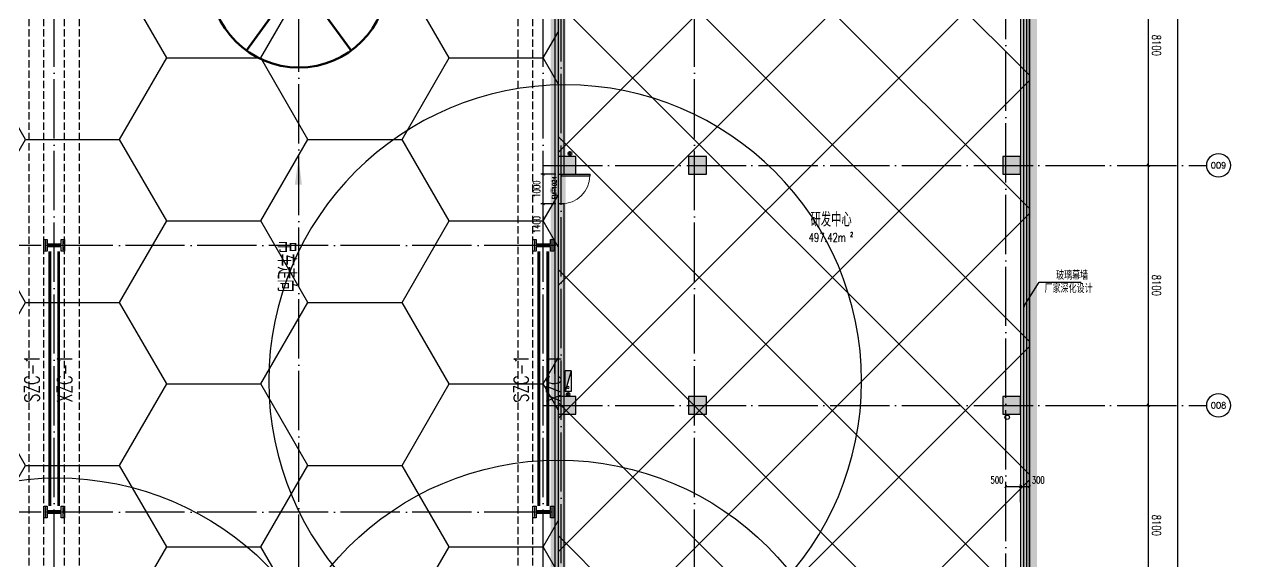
# Model space of a CAD drawing. Extents: x -821772 to -21949, y 506164 to 1049594.
# Drawn here: x -161963 to -120928, y 794145 to 812279 of the extents above; entities that cross this region are included whole.
import ezdxf
from ezdxf.enums import TextEntityAlignment as Align
from ezdxf.xclip import XClip

# ---------------------------------------------------------------- set-up
doc = ezdxf.new("R2010")
doc.units = 0
doc.header["$LTSCALE"] = 1000
doc.header["$MEASUREMENT"] = 0
doc.header["$XCLIPFRAME"] = 2
for name, pattern in [('10平面20250807_t3$0$CENTER', [2, 1.25, -0.25, 0.25, -0.25]), ('10平面20250807_t3$0$DASH', [0.35, 0.25, -0.1]), ('10平面20250807_t3$0$DOTE', [2.42, 2, -0.2, 0.02, -0.2]), ('DASH', [0.35, 0.25, -0.1])]:
    doc.linetypes.add(name, pattern=pattern)
doc.layers.get('Defpoints').update_dxf_attribs({"color": 210})
for name, color, linetype, lineweight in [('1-防火分区线', 201, 'DASH', 50), ('10平面20250807_t3$0$LG-ZF消防', 1, 'Continuous', 60), ('10平面20250807_t3$0$S-col', 8, 'Continuous', 0), ('10平面20250807_t3$0$THIN', 8, 'Continuous', 0), ('10平面20250807_t3$0$柱间支撑', 8, '10平面20250807_t3$0$CENTER', 0)]:
    doc.layers.add(name, color=color, linetype=linetype, lineweight=lineweight)
for name, color, linetype in [('10平面20250807_t3$0$A-AXIS-D', 8, 'Continuous'), ('10平面20250807_t3$0$A-AXIS-DOTE', 8, '10平面20250807_t3$0$DOTE'), ('10平面20250807_t3$0$A-AXIS-DP', 8, 'Continuous'), ('10平面20250807_t3$0$A-AXIS-SYMB', 8, 'Continuous'), ('10平面20250807_t3$0$A-DRAIN', 8, 'Continuous'), ('10平面20250807_t3$0$A-HATCH-2', 8, 'Continuous'), ('10平面20250807_t3$0$A-LIN-V', 8, 'Continuous'), ('10平面20250807_t3$0$A-WINDOW', 8, 'Continuous'), ('10平面20250807_t3$0$A-防火门窗', 8, 'Continuous'), ('10平面20250807_t3$0$AS-COLN', 8, 'Continuous'), ('10平面20250807_t3$0$AS-WALL', 8, 'Continuous'), ('10平面20250807_t3$0$AS-结构边线层', 8, 'Continuous'), ('10平面20250807_t3$0$CURTWALL', 8, 'Continuous'), ('10平面20250807_t3$0$PUB_HATCH', 8, 'Continuous'), ('10平面20250807_t3$0$PUB_TEXT', 8, 'Continuous'), ('10平面20250807_t3$0$SB_ZF消火栓', 10, 'Continuous'), ('10平面20250807_t3$0$建-房间', 8, 'Continuous'), ('10平面20250807_t3$0$建-箭头', 8, 'Continuous'), ('10平面20250807_t3$0$建-门窗编号', 8, 'Continuous'), ('PUB_HATCH', 8, 'Continuous')]:
    doc.layers.add(name, color=color, linetype=linetype)
doc.layers.add('10平面20250807_t3$0$A-加建区域', color=8, linetype='Continuous', plot=False)
doc.styles.add('10平面20250807_t3$0$_TCH_AXIS', font='COMPLEX', dxfattribs={"bigfont": 'GBCBIG'})
doc.styles.add('10平面20250807_t3$0$_TCH_DIM', font='SIMPLEX', dxfattribs={"bigfont": 'GBCBIG'})
doc.styles.add('10平面20250807_t3$0$_TCH_DIM_T3', font='SIMPLEX', dxfattribs={"width": 0.705882, "bigfont": 'GBCBIG'})
doc.styles.add('10平面20250807_t3$0$A-AREA', font='SIMPLEX', dxfattribs={"bigfont": 'GBCBIG'})
doc.styles.add('10平面20250807_t3$0$A-DIM_T3', font='SIMPLEX', dxfattribs={"width": 0.705882, "bigfont": 'GBCBIG'})
doc.styles.add('10平面20250807_t3$0$A-STANDARD', font='SIMPLEX', dxfattribs={"bigfont": 'GBCBIG'})
doc.styles.add('10平面20250807_t3$0$A-WIN-LABEL', font='SIMPLEX', dxfattribs={"bigfont": 'GBCBIG'})
doc.styles.add('10平面20250807_t3$0$TSSD_Rein', font='tj-romans1.shx', dxfattribs={"width": 0.7, "bigfont": 'tj-hztxt.shx'})
doc.dimstyles.new('10平面20250807_t3$0$_TCH_ARCH&&100', dxfattribs={"dimtxt": 297.5, "dimasz": 100, "dimexe": 100, "dimexo": 100, "dimgap": 126.25, "dimtad": 1, "dimdec": 0, "dimzin": 0, "dimdsep": 46, "dimtxsty": '10平面20250807_t3$0$_TCH_DIM_T3', "dimblk": '10平面20250807_t3$0$_ArchTick', "dimcen": 0.09, "dimclrt": 7, "dimazin": 2, "dimtfac": 1, "dimtdec": 0, "dimtix": 1, "dimtmove": 2, "dimatfit": 3, "dimfxl": 0, "dimtolj": 1, "dimtzin": 0, "dimarcsym": 0})
doc.dimstyles.new('10平面20250807_t3$0$_TCH_ARCH&&80', dxfattribs={"dimtxt": 238, "dimasz": 80, "dimexe": 80, "dimexo": 80, "dimgap": 101, "dimtad": 1, "dimdec": 0, "dimzin": 0, "dimdsep": 46, "dimtxsty": '10平面20250807_t3$0$_TCH_DIM_T3', "dimblk": '10平面20250807_t3$0$_ArchTick', "dimcen": 0.09, "dimclrt": 7, "dimazin": 2, "dimtfac": 1, "dimtdec": 0, "dimtix": 1, "dimtmove": 2, "dimatfit": 3, "dimfxl": 0, "dimtolj": 1, "dimtzin": 0, "dimarcsym": 0})
doc.dimstyles.new('10平面20250807_t3$0$A-DIM&&100', dxfattribs={"dimtxt": 297.5, "dimasz": 100, "dimexe": 100, "dimexo": 100, "dimgap": 126.25, "dimtad": 1, "dimdec": 0, "dimzin": 0, "dimdsep": 46, "dimtxsty": '10平面20250807_t3$0$A-DIM_T3', "dimblk": '10平面20250807_t3$0$_ArchTick', "dimcen": 0.09, "dimclrt": 7, "dimazin": 2, "dimtfac": 1, "dimtdec": 0, "dimtix": 1, "dimtmove": 2, "dimatfit": 3, "dimfxl": 0, "dimtolj": 1, "dimtzin": 0, "dimarcsym": 0})

# ---------------------------------------------------------------- blocks, each defined once
blk = doc.blocks.new('10平面20250807_t3$0$_ArchTick')
at = {"color": 0, "linetype": 'ByBlock', "const_width": 0.4}
blk.add_lwpolyline([(-0.5, -0.5), (0.5, 0.5)], dxfattribs=at)
blk = doc.blocks.new('*D9947')
at = {"layer": '10平面20250807_t3$0$A-AXIS-D', "color": 0, "lineweight": -2}
for p, q in [((95776, 10800), (96792, 10800)), ((96692, 10800), (96692, 2700)), ((95776, 2700), (96792, 2700))]:
    blk.add_line(p, q, dxfattribs=at)
at = {"layer": 'Defpoints', "color": 0}
for p in [(95676, 10800), (95676, 2700), (96692, 2700)]:
    blk.add_point(p, dxfattribs=at)
at = {"layer": '10平面20250807_t3$0$A-AXIS-D', "color": 0, "lineweight": -2, "xscale": 100, "yscale": 100, "zscale": 100}
for p, rotation in [((96692, 10800), 90), ((96692, 2700), 270)]:
    blk.add_blockref('10平面20250807_t3$0$_ArchTick', p, dxfattribs=dict(at, rotation=rotation))
at = {"layer": '10平面20250807_t3$0$A-AXIS-D', "color": 7, "insert": (96967, 6750), "char_height": 297.5, "attachment_point": 5, "rotation": 270, "style": '10平面20250807_t3$0$A-DIM_T3'}
blk.add_mtext('\\A1;8100', dxfattribs=at)
blk = doc.blocks.new('*D9948')
at = {"layer": '10平面20250807_t3$0$A-AXIS-D', "color": 0, "lineweight": -2}
for p, q in [((95776, 2700), (96792, 2700)), ((96692, 2700), (96692, -5400)), ((95776, -5400), (96792, -5400))]:
    blk.add_line(p, q, dxfattribs=at)
at = {"layer": 'Defpoints', "color": 0}
for p in [(95676, 2700), (95676, -5400), (96692, -5400)]:
    blk.add_point(p, dxfattribs=at)
at = {"layer": '10平面20250807_t3$0$A-AXIS-D', "color": 0, "lineweight": -2, "xscale": 100, "yscale": 100, "zscale": 100}
for p, rotation in [((96692, 2700), 90), ((96692, -5400), 270)]:
    blk.add_blockref('10平面20250807_t3$0$_ArchTick', p, dxfattribs=dict(at, rotation=rotation))
at = {"layer": '10平面20250807_t3$0$A-AXIS-D', "color": 7, "insert": (96967, -1350), "char_height": 297.5, "attachment_point": 5, "rotation": 270, "style": '10平面20250807_t3$0$A-DIM_T3'}
blk.add_mtext('\\A1;8100', dxfattribs=at)
blk = doc.blocks.new('*D9949')
at = {"layer": '10平面20250807_t3$0$A-AXIS-D', "color": 0, "lineweight": -2}
for p, q in [((95776, -5400), (96792, -5400)), ((96692, -5400), (96692, -13500)), ((95776, -13500), (96792, -13500))]:
    blk.add_line(p, q, dxfattribs=at)
at = {"layer": 'Defpoints', "color": 0}
for p in [(95676, -5400), (95676, -13500), (96692, -13500)]:
    blk.add_point(p, dxfattribs=at)
at = {"layer": '10平面20250807_t3$0$A-AXIS-D', "color": 0, "lineweight": -2, "xscale": 100, "yscale": 100, "zscale": 100}
for p, rotation in [((96692, -5400), 90), ((96692, -13500), 270)]:
    blk.add_blockref('10平面20250807_t3$0$_ArchTick', p, dxfattribs=dict(at, rotation=rotation))
at = {"layer": '10平面20250807_t3$0$A-AXIS-D', "color": 7, "insert": (96967, -9450), "char_height": 297.5, "attachment_point": 5, "rotation": 270, "style": '10平面20250807_t3$0$A-DIM_T3'}
blk.add_mtext('\\A1;8100', dxfattribs=at)
blk = doc.blocks.new('*D10008')
at = {"layer": '10平面20250807_t3$0$A-AXIS-D', "color": 0, "lineweight": -2}
for p, q in [((95876, 27700), (97772, 27700)), ((97672, 27700), (97672, -63700)), ((95876, -63700), (97772, -63700))]:
    blk.add_line(p, q, dxfattribs=at)
at = {"layer": 'Defpoints', "color": 0}
for p in [(95776, 27700), (95776, -63700), (97672, -63700)]:
    blk.add_point(p, dxfattribs=at)
at = {"layer": '10平面20250807_t3$0$A-AXIS-D', "color": 0, "lineweight": -2, "xscale": 100, "yscale": 100, "zscale": 100}
for p, rotation in [((97672, 27700), 90), ((97672, -63700), 270)]:
    blk.add_blockref('10平面20250807_t3$0$_ArchTick', p, dxfattribs=dict(at, rotation=rotation))
at = {"layer": '10平面20250807_t3$0$A-AXIS-D', "color": 7, "insert": (97947, -18000), "char_height": 297.5, "attachment_point": 5, "rotation": 270, "style": '10平面20250807_t3$0$_TCH_DIM_T3'}
blk.add_mtext('\\A1;91400', dxfattribs=at)
blk = doc.blocks.new('10平面20250807_t3$0$43243')
at = {"layer": '10平面20250807_t3$0$AS-结构边线层'}
for points in [[(-162964, 741250), (-156244, 741250), (-156244, 741420), (-149304, 741420), (-149304, 741670), (-147204, 741670), (-147204, 741420), (-144054, 741420), (-144054, 832220)], [(-143954, 832220), (-143954, 741420), (-143154, 741420), (-143154, 741720), (-140454, 741720), (-140454, 741420), (-128354, 741420), (-128354, 741420), (-128354, 741820), (-128054, 741820), (-128054, 774220), (-128354, 774220), (-128354, 774520), (-131054, 774520), (-131054, 782920), (-128354, 782920), (-128354, 783220), (-128054, 783220), (-128054, 818320)]]:
    blk.add_lwpolyline(points, dxfattribs=at)
blk = doc.blocks.new('10平面20250807_t3$0$_FZH')
at = {"layer": '10平面20250807_t3$0$A-HATCH-2'}
blk.add_lwpolyline([(-0.437, -0.25), (-0.437, 0.25), (-0.297, 0.25), (-0.297, 0.067), (0.298, 0.067), (0.298, 0.25), (0.438, 0.25), (0.438, -0.25), (0.298, -0.25), (0.298, -0.068), (-0.297, -0.068), (-0.297, -0.25)], close=True, dxfattribs=at)
at = {"layer": '10平面20250807_t3$0$S-col'}
blk.add_lwpolyline([(-0.375, -0.188), (-0.375, 0.187), (-0.36, 0.187), (-0.36, 0.005), (0.36, 0.005), (0.36, 0.187), (0.375, 0.187), (0.375, -0.188), (0.36, -0.188), (0.36, -0.005), (-0.36, -0.005), (-0.36, -0.188)], close=True, dxfattribs=at)
blk = doc.blocks.new('10平面20250807_t3$0$w4234324')
at = {"xscale": 800.0000000000005, "yscale": 800.0000000000005, "zscale": 800.0000000000005}
for p in [(-160954, 804820), (-144454, 804820), (-160954, 795820), (-144454, 795820)]:
    blk.add_blockref('10平面20250807_t3$0$_FZH', p, dxfattribs=at)
blk = doc.blocks.new('10平面20250807_t3$0$3243243')
at = {"layer": '10平面20250807_t3$0$A-HATCH-2', "linetype": '10平面20250807_t3$0$DASH'}
for p, q in [((-161804.2, 741520), (-161804.2, 832220)), ((-161304.2, 741520), (-161304.2, 832220)), ((-160604.2, 741520), (-160604.2, 832220)), ((-160104.2, 741520), (-160104.2, 832220)), ((-145304.2, 741520), (-145304.2, 822870)), ((-144804.2, 741520), (-144804.2, 822870))]:
    blk.add_line(p, q, dxfattribs=at)
blk = doc.blocks.new('10平面20250807_t3$0$w4324324')
at = {"layer": '10平面20250807_t3$0$A-HATCH-2', "lineweight": 60}
for q in [(-1694760, 686605), (-1697614, 684532), (-1691907, 684532), (-1696524, 681178), (-1692997, 681178)]:
    blk.add_line((-1694760, 683605), q, dxfattribs=at)
blk.add_circle((-1694760, 683605), 3000, dxfattribs=at)
blk = doc.blocks.new('10平面20250807_t3$0$w423432')
at = {"layer": '10平面20250807_t3$0$A-LIN-V'}
blk.add_blockref('10平面20250807_t3$0$w4324324', (16500, -9000), dxfattribs=at)
blk = doc.blocks.new('10平面20250807_t3$0$23124232432')
at = {"layer": '10平面20250807_t3$0$柱间支撑', "const_width": 100}
for points in [[(-161104, 804620), (-161104, 796020)], [(-160804, 804620), (-160804, 796020)], [(-144604, 804620), (-144604, 796020)], [(-144304, 804620), (-144304, 796020)]]:
    blk.add_lwpolyline(points, dxfattribs=at)
at = {"layer": '10平面20250807_t3$0$THIN', "style": '10平面20250807_t3$0$TSSD_Rein', "width": 0.7}
for s, p in [('SZC-1', (-161304, 800320)), ('XZC-1', (-160200, 800320)), ('SZC-1', (-144804, 800320)), ('XZC-1', (-143700, 800320))]:
    blk.add_text(s, height=500, rotation=90, dxfattribs=at).set_placement(p, align=Align.BOTTOM_CENTER)
blk = doc.blocks.new('10平面20250807_t3$0$A$C5D961328')
at = {"layer": '10平面20250807_t3$0$SB_ZF消火栓'}
blk.add_hatch(color=256, dxfattribs=at).paths.add_polyline_path([(0, 40), (700, 40), (700, 240)])
at = {"layer": '10平面20250807_t3$0$A-LIN-V', "ltscale": 500}
blk.add_circle((350, 40), 10001, dxfattribs=at)
at = {"layer": '10平面20250807_t3$0$SB_ZF消火栓'}
for p, q in [((700, 240), (0, 240)), ((0, 240), (0, 40)), ((700, 240), (0, 40)), ((0, 40), (700, 40)), ((700, 240), (700, 40))]:
    blk.add_line(p, q, dxfattribs=at)
at = {"layer": '10平面20250807_t3$0$SB_ZF消火栓', "color": 1}
blk.add_circle((140, 140), 32.5, dxfattribs=at)
blk = doc.blocks.new('10平面20250807_t3$0$43242343')
at = {"layer": '10平面20250807_t3$0$LG-ZF消防', "linetype": 'Continuous'}
for centre in [(-143554, 807920), (-143616, 799787)]:
    blk.add_circle(centre, 50, dxfattribs=at)
blk = doc.blocks.new('10平面20250807_t3$0$234243242332')
at = {"layer": '10平面20250807_t3$0$LG-ZF消防', "linetype": 'Continuous'}
blk.add_blockref('10平面20250807_t3$0$43242343', (0, 0), dxfattribs=at)
at = {"layer": '10平面20250807_t3$0$SB_ZF消火栓', "xscale": -1, "rotation": 270}
blk.add_blockref('10平面20250807_t3$0$A$C5D961328', (-143756, 799887), dxfattribs=at)
at = {"layer": '10平面20250807_t3$0$SB_ZF消火栓', "rotation": 90}
blk.add_blockref('10平面20250807_t3$0$A$C5D961328', (-143914, 787223), dxfattribs=at)
at = {"layer": '10平面20250807_t3$0$SB_ZF消火栓'}
blk.add_blockref('10平面20250807_t3$0$A$C5D961328', (-161209, 786930), dxfattribs=at)
blk = doc.blocks.new('10平面20250807_t3$0$3213121')
at = {"layer": '10平面20250807_t3$0$A-DRAIN', "color": 3}
blk.add_circle((371196, 799020), 75, dxfattribs=at)
blk = doc.blocks.new('10平面20250807_t3$0$w4324323333')
at = {"layer": '10平面20250807_t3$0$AS-COLN'}
for p, q in [((-143354, 807820), (-143954, 807820)), ((-143954, 807820), (-143954, 807220)), ((-143354, 807220), (-143354, 807820)), ((-138954, 807820), (-139554, 807820)), ((-139554, 807820), (-139554, 807220)), ((-138954, 807220), (-138954, 807820)), ((-128354, 807820), (-128954, 807820)), ((-128954, 807820), (-128954, 807220)), ((-128354, 807220), (-128354, 807820)), ((-143954, 807220), (-143354, 807220)), ((-139554, 807220), (-138954, 807220)), ((-128954, 807220), (-128354, 807220)), ((-143354, 799720), (-143954, 799720)), ((-143954, 799720), (-143954, 799120)), ((-143354, 799120), (-143354, 799720)), ((-138954, 799720), (-139554, 799720)), ((-139554, 799720), (-139554, 799120)), ((-138954, 799120), (-138954, 799720)), ((-128354, 799720), (-128954, 799720)), ((-128954, 799720), (-128954, 799120)), ((-128354, 799120), (-128354, 799720)), ((-143954, 799120), (-143354, 799120)), ((-139554, 799120), (-138954, 799120)), ((-128954, 799120), (-128354, 799120))]:
    blk.add_line(p, q, dxfattribs=at)
blk = doc.blocks.new('*D12034')
at = {"layer": '10平面20250807_t3$0$A-AXIS-DP', "color": 0, "lineweight": -2}
for p, q in [((-128854, 796150), (-128854, 796760)), ((-128854, 796680), (-128354, 796680)), ((-128354, 796150), (-128354, 796760))]:
    blk.add_line(p, q, dxfattribs=at)
at = {"layer": 'Defpoints', "color": 0}
for p in [(-128354, 796680), (-128854, 796070), (-128354, 796070)]:
    blk.add_point(p, dxfattribs=at)
at = {"layer": '10平面20250807_t3$0$A-AXIS-DP', "color": 0, "lineweight": -2, "xscale": 80, "yscale": 80, "zscale": 80, "rotation": 180}
blk.add_blockref('10平面20250807_t3$0$_ArchTick', (-128854, 796680), dxfattribs=at)
at = {"layer": '10平面20250807_t3$0$A-AXIS-DP', "color": 0, "lineweight": -2, "xscale": 80, "yscale": 80, "zscale": 80}
blk.add_blockref('10平面20250807_t3$0$_ArchTick', (-128354, 796680), dxfattribs=at)
at = {"layer": '10平面20250807_t3$0$A-AXIS-DP', "color": 7, "insert": (-129150, 796900), "char_height": 238, "attachment_point": 5, "style": '10平面20250807_t3$0$_TCH_DIM_T3'}
blk.add_mtext('\\A1;500', dxfattribs=at)
blk = doc.blocks.new('*D12035')
at = {"layer": '10平面20250807_t3$0$A-AXIS-DP', "color": 0, "lineweight": -2}
for p, q in [((-128354, 796150), (-128354, 796760)), ((-128354, 796680), (-128054, 796680)), ((-128054, 796150), (-128054, 796760))]:
    blk.add_line(p, q, dxfattribs=at)
at = {"layer": 'Defpoints', "color": 0}
for p in [(-128054, 796680), (-128354, 796070), (-128054, 796070)]:
    blk.add_point(p, dxfattribs=at)
at = {"layer": '10平面20250807_t3$0$A-AXIS-DP', "color": 0, "lineweight": -2, "xscale": 80, "yscale": 80, "zscale": 80, "rotation": 180}
blk.add_blockref('10平面20250807_t3$0$_ArchTick', (-128354, 796680), dxfattribs=at)
at = {"layer": '10平面20250807_t3$0$A-AXIS-DP', "color": 0, "lineweight": -2, "xscale": 80, "yscale": 80, "zscale": 80}
blk.add_blockref('10平面20250807_t3$0$_ArchTick', (-128054, 796680), dxfattribs=at)
at = {"layer": '10平面20250807_t3$0$A-AXIS-DP', "color": 7, "insert": (-127758, 796900), "char_height": 238, "attachment_point": 5, "style": '10平面20250807_t3$0$_TCH_DIM_T3'}
blk.add_mtext('\\A1;300', dxfattribs=at)
blk = doc.blocks.new('*D12040')
at = {"layer": '10平面20250807_t3$0$A-AXIS-DP', "color": 0, "lineweight": -2}
for p, q in [((-144034, 806220), (-144534, 806220)), ((-144454, 804820), (-144454, 806220)), ((-144034, 804820), (-144534, 804820))]:
    blk.add_line(p, q, dxfattribs=at)
at = {"layer": 'Defpoints', "color": 0}
for p in [(-144454, 806220), (-143954, 806220), (-143954, 804820)]:
    blk.add_point(p, dxfattribs=at)
at = {"layer": '10平面20250807_t3$0$A-AXIS-DP', "color": 0, "lineweight": -2, "xscale": 80, "yscale": 80, "zscale": 80}
for p, rotation in [((-144454, 806220), 90), ((-144454, 804820), 270)]:
    blk.add_blockref('10平面20250807_t3$0$_ArchTick', p, dxfattribs=dict(at, rotation=rotation))
at = {"layer": '10平面20250807_t3$0$A-AXIS-DP', "color": 7, "insert": (-144674, 805520), "char_height": 238, "attachment_point": 5, "rotation": 90, "style": '10平面20250807_t3$0$_TCH_DIM_T3'}
blk.add_mtext('\\A1;1400', dxfattribs=at)
blk = doc.blocks.new('*D12041')
at = {"layer": '10平面20250807_t3$0$A-AXIS-DP', "color": 0, "lineweight": -2}
for p, q in [((-144034, 807220), (-144534, 807220)), ((-144454, 806220), (-144454, 807220)), ((-144034, 806220), (-144534, 806220))]:
    blk.add_line(p, q, dxfattribs=at)
at = {"layer": 'Defpoints', "color": 0}
for p in [(-144454, 807220), (-143954, 807220), (-143954, 806220)]:
    blk.add_point(p, dxfattribs=at)
at = {"layer": '10平面20250807_t3$0$A-AXIS-DP', "color": 0, "lineweight": -2, "xscale": 80, "yscale": 80, "zscale": 80}
for p, rotation in [((-144454, 807220), 90), ((-144454, 806220), 270)]:
    blk.add_blockref('10平面20250807_t3$0$_ArchTick', p, dxfattribs=dict(at, rotation=rotation))
at = {"layer": '10平面20250807_t3$0$A-AXIS-DP', "color": 7, "insert": (-144674, 806720), "char_height": 238, "attachment_point": 5, "rotation": 90, "style": '10平面20250807_t3$0$_TCH_DIM_T3'}
blk.add_mtext('\\A1;1000', dxfattribs=at)
blk = doc.blocks.new('10平面20250807_t3$0$$DorLib2D$00000001')
for p, q in [((0.45, 0.975), (0.5, 0.975)), ((0.45, 0), (0.45, 0.975)), ((0.5, 0), (0.5, 0.975)), ((0.5, 0), (0.45, 0))]:
    blk.add_line(p, q)
at = {"lineweight": 13}
blk.add_arc((0.475, 0), 0.975, 91.4693, 180, dxfattribs=at)
blk = doc.blocks.new('10平面20250807_t3$0$dote')
at = {"layer": '10平面20250807_t3$0$A-AXIS-D'}
for centre in [(99061.5, 2701.1), (99061.5, -5398.9)]:
    blk.add_circle(centre, 400, dxfattribs=at)
at = {"layer": '10平面20250807_t3$0$A-AXIS-DOTE'}
for p, q in [((59782.2, -68993.9), (59782.2, 36662.3)), ((68032.2, -69160), (68032.2, 36662.3)), ((76282.2, -68993.9), (76282.2, 36606.4)), ((81382.2, -68993.9), (81382.2, 36662.3)), ((91882.2, -264080), (91882.2, 36662.3)), ((76882.2, -68810), (76882.2, 36400)), ((76282.2, 2700), (98661.5, 2700)), ((76282.2, 0), (-41310, 0)), ((76282.2, -5400), (98661.5, -5400)), ((76282.2, -9000), (-41310, -9000))]:
    blk.add_line(p, q, dxfattribs=at)
at = {"layer": '10平面20250807_t3$0$PUB_TEXT', "style": '10平面20250807_t3$0$_TCH_AXIS'}
for s, p, p2 in [('009', (98800.5, 2599.6), (99322.4, 2599.6)), ('008', (98800.5, -5500.4), (99322.4, -5500.4))]:
    blk.add_text(s, height=202.97, dxfattribs=at).set_placement(p, p2, align=Align.FIT)
at = {"layer": '10平面20250807_t3$0$A-AXIS-D'}
for base, p1, p2, dimstyle, picture, middle in [((97671.9, -63700), (95776.4, 27700), (95776.4, -63700), '10平面20250807_t3$0$_TCH_ARCH&&100', '*D10008', (97946.9, -18000)), ((96692.2, 2700), (95676.4, 10800), (95676.4, 2700), '10平面20250807_t3$0$A-DIM&&100', '*D9947', (96967.2, 6750)), ((96692.2, -5400), (95676.4, 2700), (95676.4, -5400), '10平面20250807_t3$0$A-DIM&&100', '*D9948', (96967.2, -1350)), ((96692.2, -13500), (95676.4, -5400), (95676.4, -13500), '10平面20250807_t3$0$A-DIM&&100', '*D9949', (96967.2, -9450))]:
    dim = blk.add_linear_dim(base=base, p1=p1, p2=p2, angle=270, dimstyle=dimstyle, override={"dimgap": 0}, dxfattribs=at)
    dim.commit()
    dim.dimension.update_dxf_attribs({"geometry": picture, "text_midpoint": middle, "dimtype": 129, "text_rotation": 270})
blk = doc.blocks.new('10平面20250807_t3')
at = {"layer": '10平面20250807_t3$0$PUB_HATCH'}
for points in [[(-143954.2, 807220), (-143354.2, 807220), (-143354.2, 807820), (-143954.2, 807820)], [(-139554.2, 807220), (-138954.2, 807220), (-138954.2, 807820), (-139554.2, 807820)], [(-128954.2, 807220), (-128354.2, 807220), (-128354.2, 807820), (-128954.2, 807820)], [(-143954.2, 799120), (-143354.2, 799120), (-143354.2, 799720), (-143954.2, 799720)], [(-139554.2, 799120), (-138954.2, 799120), (-138954.2, 799720), (-139554.2, 799720)], [(-128954.2, 799120), (-128354.2, 799120), (-128354.2, 799720), (-128954.2, 799720)]]:
    blk.add_hatch(color=256, dxfattribs=at).paths.add_polyline_path(points)
at = {"layer": '10平面20250807_t3$0$A-AXIS-SYMB'}
for p, q in [((-128238.7, 802760), (-127724.5, 803580)), ((-127724.5, 803580), (-126314.5, 803580))]:
    blk.add_line(p, q, dxfattribs=at)
at = {"layer": '10平面20250807_t3$0$A-AXIS-SYMB', "const_width": 32}
blk.add_lwpolyline([(-128247.2, 802746.4, 1), (-128230.2, 802773.6, 1)], format="xyb", close=True, dxfattribs=at)
at = {"layer": '10平面20250807_t3$0$AS-WALL'}
for p, q in [((-143954.2, 823420), (-143954.2, 807220)), ((-143754.2, 807220), (-143754.2, 823320)), ((-143954.2, 807220), (-143754.2, 807220)), ((-143754.2, 806220), (-143954.2, 806220)), ((-143954.2, 806220), (-143954.2, 770620)), ((-143754.2, 770720), (-143754.2, 806220))]:
    blk.add_line(p, q, dxfattribs=at)
at = {"layer": '10平面20250807_t3$0$CURTWALL'}
for p, q in [((-128354.2, 818220), (-128354.2, 783220)), ((-128254.2, 818220), (-128254.2, 783220)), ((-128154.2, 818220), (-128154.2, 783220)), ((-128054.2, 818220), (-128054.2, 783220))]:
    blk.add_line(p, q, dxfattribs=at)
at = {"layer": '10平面20250807_t3$0$建-箭头'}
blk.add_lwpolyline([(-152716.4, 800865, 0, 0, 0), (-152716.4, 807765, 0, 240, 0), (-152716.4, 806865, 0, 0, 0)], format="xyseb", dxfattribs=at)
at = {"layer": '10平面20250807_t3$0$A-AXIS-DP'}
blk.add_blockref('10平面20250807_t3$0$3243243', (0, 0), dxfattribs=at)
at = {"layer": '10平面20250807_t3$0$A-LIN-V'}
blk.add_blockref('10平面20250807_t3$0$w423432', (1525556.2, 139215), dxfattribs=at)
at = {"layer": '10平面20250807_t3$0$A-WINDOW'}
for name in ['10平面20250807_t3$0$43243', '10平面20250807_t3$0$w4234324']:
    blk.add_blockref(name, (0, 0), dxfattribs=at)
at = {"layer": '10平面20250807_t3$0$A-加建区域'}
blk.add_blockref('10平面20250807_t3$0$3213121', (-500000, 0), dxfattribs=at)
at = {"layer": '10平面20250807_t3$0$A-防火门窗', "xscale": -1000, "yscale": 1000, "zscale": 199.9999999999999, "rotation": 269.9999999745178}
blk.add_blockref('10平面20250807_t3$0$$DorLib2D$00000001', (-143854.2, 806720), dxfattribs=at)
at = {"layer": '10平面20250807_t3$0$AS-COLN'}
blk.add_blockref('10平面20250807_t3$0$w4324323333', (0, 0), dxfattribs=at)
at = {"layer": '10平面20250807_t3$0$AS-WALL'}
blk.add_blockref('10平面20250807_t3$0$dote', (-220736.4, 804820), dxfattribs=at)
at = {"layer": '10平面20250807_t3$0$SB_ZF消火栓', "linetype": 'Continuous'}
blk.add_blockref('10平面20250807_t3$0$234243242332', (0, 0), dxfattribs=at)
at = {"layer": '10平面20250807_t3$0$柱间支撑'}
blk.add_blockref('10平面20250807_t3$0$23124232432', (0, 0), dxfattribs=at)
at = {"layer": '10平面20250807_t3$0$PUB_TEXT', "style": '10平面20250807_t3$0$_TCH_DIM'}
for s, p in [('玻璃幕墙', (-127155.1, 803664)), ('厂家深化设计', (-127545.3, 803216))]:
    blk.add_text(s, height=270.07, dxfattribs=at).set_placement(p)
at = {"layer": '10平面20250807_t3$0$建-房间', "style": '10平面20250807_t3$0$A-AREA'}
blk.add_text('研发中心', height=482.27, dxfattribs=at).set_placement((-135438.9, 805450))
at = {"layer": '10平面20250807_t3$0$建-房间', "style": '10平面20250807_t3$0$A-AREA', "width": 0.705882}
for s, height, p in [('497.42m', 297.5, (-135506.4, 804938.1)), ('2', 148.8, (-134106.4, 805113.1))]:
    blk.add_text(s, height=height, dxfattribs=at).set_placement(p)
at = {"layer": '10平面20250807_t3$0$建-箭头', "color": 7, "style": '10平面20250807_t3$0$A-STANDARD'}
blk.add_text('吊车走向', height=604.44, rotation=270, dxfattribs=at).set_placement((-153421.4, 804982.3))
at = {"layer": '10平面20250807_t3$0$建-门窗编号', "style": '10平面20250807_t3$0$A-WIN-LABEL', "width": 0.705882}
for s, p in [('1024', (-144004.2, 806708.9)), ('FM', (-144004.2, 806376.1))]:
    blk.add_text(s, height=148.75, rotation=90, dxfattribs=at).set_placement(p)
at = {"layer": '10平面20250807_t3$0$建-门窗编号', "style": '10平面20250807_t3$0$A-WIN-LABEL'}
blk.add_text('甲', height=168.8, rotation=90, dxfattribs=at).set_placement((-144004.2, 806586.1))
at = {"layer": '10平面20250807_t3$0$A-AXIS-DP'}
for p1, p2, picture, middle in [((-143954.2, 806220), (-143954.2, 807220), '*D12041', (-144674.2, 806720)), ((-143954.2, 804820), (-143954.2, 806220), '*D12040', (-144674.2, 805520))]:
    dim = blk.add_aligned_dim(p1=p1, p2=p2, distance=500, dimstyle='10平面20250807_t3$0$_TCH_ARCH&&80', dxfattribs=at)
    dim.commit()
    dim.dimension.update_dxf_attribs({"geometry": picture, "text_midpoint": middle})
for base, p1, p2, picture, middle in [((-128354.2, 796680), (-128854.2, 796070), (-128354.2, 796070), '*D12034', (-129150.2, 796900)), ((-128054.2, 796680), (-128354.2, 796070), (-128054.2, 796070), '*D12035', (-127758.2, 796900))]:
    dim = blk.add_linear_dim(base=base, p1=p1, p2=p2, angle=360, dimstyle='10平面20250807_t3$0$_TCH_ARCH&&80', dxfattribs=at)
    dim.commit()
    dim.dimension.update_dxf_attribs({"geometry": picture, "text_midpoint": middle, "dimtype": 129})

msp = doc.modelspace()

# ---------------------------------------------------------------- block references
at = {"ltscale": 100}
ref = msp.add_blockref('10平面20250807_t3', (0, 0), dxfattribs=at)
XClip(ref).set_block_clipping_path([(-386212.6353242097, 506163.79756496), (-21948.7593967821, 884998.2285294847)])

# ---------------------------------------------------------------- next in the draw order: hatches: boundary and pattern name
at = {"layer": 'PUB_HATCH', "ltscale": 5000}
h = msp.add_hatch(dxfattribs=at)
h.set_pattern_fill('HONEY', color=8, scale=2000)
h.set_pattern_definition([(0, (0, 0), (4762.5, 2749.63), [3175, -6350]), (120, (0, 0), (-4762.499, 2749.631), [3175, -6350]), (60, (0, 0), (0.0006, 5499.261), [-6350, 3175])])
h.paths.add_polyline_path([(-148304.2, 741220), (-148304.2, 741720), (-149704.2, 741720), (-149704.2, 741220), (-164804.2, 741220), (-164804.2, 741720), (-166204.2, 741720), (-166204.2, 741220), (-181304.2, 741220), (-181304.2, 741720), (-182704.2, 741720), (-182704.2, 741220), (-197804.2, 741220), (-197804.2, 741720), (-199204.2, 741720), (-199204.2, 741220), (-214304.2, 741220), (-214304.2, 741720), (-215704.2, 741720), (-215704.2, 741220), (-254554.2, 741220), (-254554.2, 760283.3), (-231116.1, 832520), (-215704.2, 832520), (-215704.2, 832020), (-214304.2, 832020), (-214304.2, 832520), (-182704.2, 832520), (-182704.2, 832020), (-181304.2, 832020), (-181304.2, 832520), (-157104.2, 832520), (-157104.2, 832020), (-155704.2, 832020), (-155704.2, 832520), (-143954.2, 832520), (-143954.2, 741220)])
h = msp.add_hatch(dxfattribs=at)
h.set_pattern_fill('ANSI37', color=8, scale=2000)
h.set_pattern_definition([(45, (0, 0), (-2245.064, 2245.064), []), (135, (0, 0), (-2245.064, -2245.064), [])])
h.paths.add_polyline_path([(-98054.2, 823320), (-113954.2, 823320), (-113954.2, 832520), (-112854.2, 832520), (-112854.2, 832220), (-110054.2, 832220), (-110054.2, 832520), (-98054.2, 832520)])
h.paths.add_polyline_path([(-143954.2, 832520), (-128054.2, 832520), (-128054.2, 782620), (-131454.2, 782620), (-131454.2, 774770), (-128054.2, 774770), (-128054.2, 741220), (-140054.2, 741220), (-140054.2, 741720), (-142854.2, 741720), (-142854.2, 741220), (-143954.2, 741220), (-143954.2, 823320)])

# ---------------------------------------------------------------- next in the draw order: linework, layer by layer
at = {"layer": '1-防火分区线', "color": 1, "linetype": 'DASH', "ltscale": 5, "const_width": 500}
msp.add_lwpolyline([(-143954.2, 832520), (-143954.2, 741220), (-148304.2, 741220), (-148304.2, 741720), (-149704.2, 741720), (-149704.2, 741220), (-164804.2, 741220), (-164804.2, 741720), (-166204.2, 741720), (-166204.2, 741220), (-181304.2, 741220), (-181304.2, 741720), (-182704.2, 741720), (-182704.2, 741220), (-197804.2, 741220), (-197804.2, 741720), (-199204.2, 741720), (-199204.2, 741220), (-214304.2, 741220)], dxfattribs=at)
msp.add_lwpolyline([(-143954.2, 832520), (-128054.2, 832520), (-128054.2, 782620), (-131454.2, 782620), (-131454.2, 774770), (-128054.2, 774770), (-128054.2, 741220), (-140054.2, 741220), (-140054.2, 741720), (-142854.2, 741720), (-142854.2, 741220), (-143954.2, 741220), (-143954.2, 823320)], close=True, dxfattribs=at)

doc.saveas('drawing.dxf')
